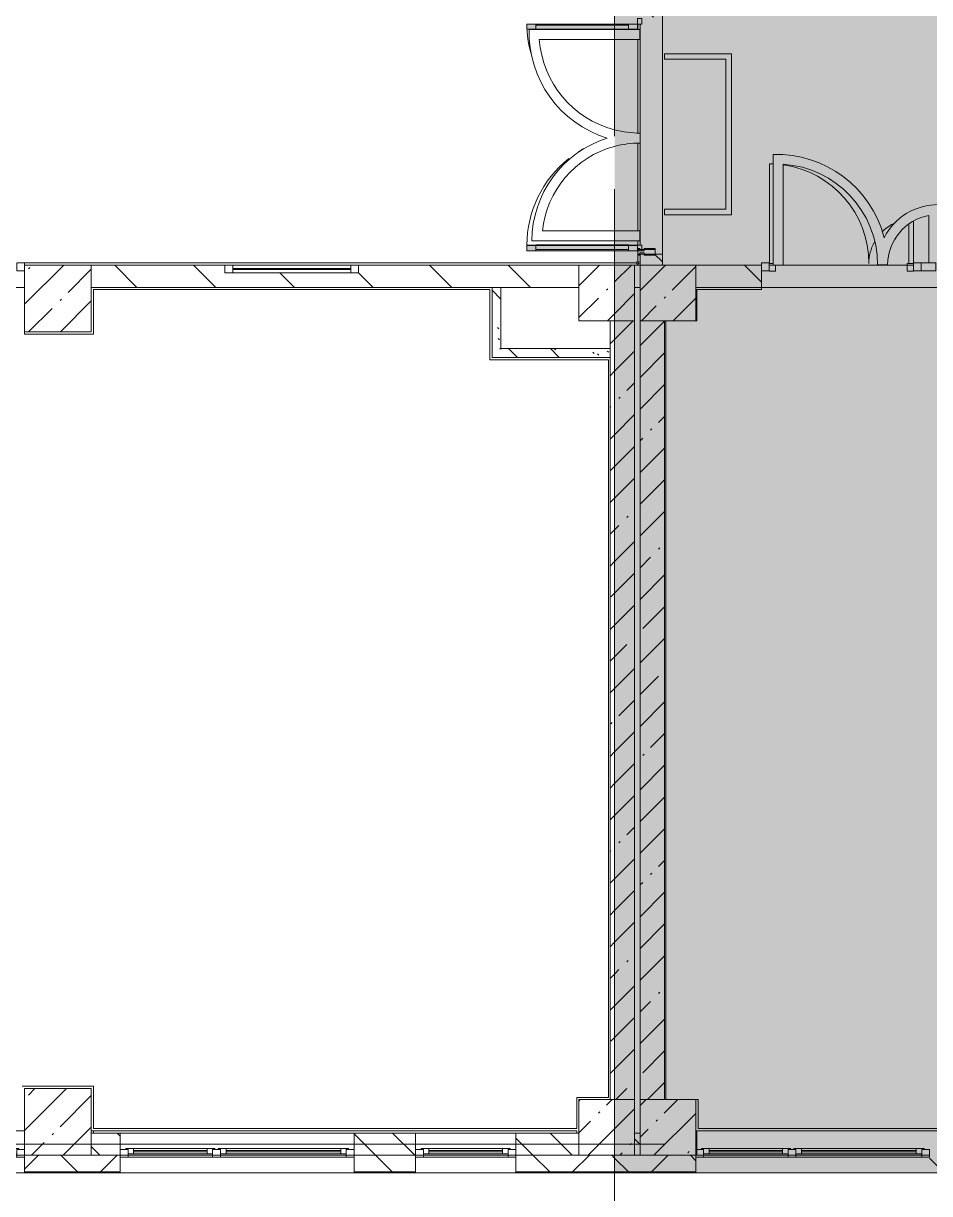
# Model space of a CAD drawing. Header units: millimetres. Extents: x 35316 to 242799, y -8553 to 29000.
# Drawn here: x 140927 to 149067, y -444 to 10073 of the extents above; entities that cross this region are included whole.
import ezdxf

# ---------------------------------------------------------------- set-up
doc = ezdxf.new("R2010")
doc.units = ezdxf.units.MM
doc.linetypes.add('Осевая', pattern=[3175, 635, -476.25, 1587.5, -476.25])
doc.layers.add('A-DETL-GENF-5', color=7, linetype='Continuous', lineweight=9, true_color=0xc0c0c0, transparency=0.4)
for name, color, linetype, lineweight, true_color in [('A-DETL-GENF-6', 7, 'Continuous', 5, 0xaaaaaa), ('A-DETL-GENF-7', 7, 'Continuous', 5, 0xb7b7b7), ('A-DETL-GENF-8', 7, 'Continuous', 5, 0xe2e2e2), ('A-DOOR-3', 7, 'Continuous', 5, 0xaaaaaa), ('A-DOOR-4', 7, 'Continuous', 5, 0xe2e2e2), ('A-DOOR-5', 7, 'Continuous', 5, 0xb7b7b7), ('A-FLOR-2', 7, 'Continuous', 5, 0xb7b7b7), ('A-FLOR-3', 7, 'Continuous', 5, 0xaaaaaa), ('A-GLAZ-3', 7, 'Continuous', 5, 0x737373), ('A-GLAZ-CURT-2', 7, 'Continuous', 5, 0x737373), ('A-GLAZ-CWMG-2', 7, 'Continuous', 5, 0x737373), ('A-WALL-3', 7, 'Continuous', 5, 0x737373), ('A-WALL-4', 7, 'Continuous', 9, 0x737373), ('I-WALL-4', 7, 'Continuous', 5, 0x737373), ('I-WALL-6', 7, 'Continuous', 5, 0x787878), ('S-COLS-3', 7, 'Continuous', 5, 0x737373)]:
    doc.layers.add(name, color=color, linetype=linetype, lineweight=lineweight, true_color=true_color)
for name, color, linetype, lineweight in [('A-GLAZ-2', 7, 'Continuous', 5), ('A-GLAZ-CWMG-3', 7, 'Continuous', 5), ('A-WALL', 7, 'Continuous', 9), ('A-WALL-2', 7, 'Continuous', 5), ('I-WALL-5', 7, 'Continuous', 5), ('S-COLS-2', 7, 'Continuous', 5), ('Оси', 7, 'Continuous', 9), ('Оси-2', 7, 'Осевая', 9)]:
    doc.layers.add(name, color=color, linetype=linetype, lineweight=lineweight)
pattern_1 = [(135, (107926.8, 0), (-176.7767, -176.7767), [])]
pattern_2 = [(45, (107926.8, 0), (-353.5534, 353.5534), []), (135, (107926.8, 0), (-353.5534, -353.5534), [])]
pattern_3 = [(45, (107926.8, 0), (-285.123, 285.123), []), (45, (108211.92, 0), (-285.123, 285.123), [504.031, -100.806, 16.764, -84.042])]
pattern_4 = [(45, (-38240, -150), (-285.123, 285.123), []), (45, (-37954.88, -150), (-285.123, 285.123), [504.031, -100.806, 16.764, -84.042])]
pattern_5 = [(45, (-38240, -7650), (-285.123, 285.123), []), (45, (-37954.88, -7650), (-285.123, 285.123), [504.031, -100.806, 16.764, -84.042])]
pattern_6 = [(135, (107926.8, 0), (-377.171, -377.171), [533.4, -88.9, 17.78, -88.9]), (135, (107926.8, 376.94), (-377.171, -377.171), []), (50, (107926.8, 0), (637.6445, -55.7866), [66.675, -733.425]), (355, (107926.8, 0), (-123.349, 668.699), [53.34, -586.74]), (100.451, (107979.94, -4.65), (514.299, 612.908), [56.665, -623.315]), (46.184, (107926.8, 177.8), (948.776, -147.15), [100.012, -1100.137]), (96.636, (108005.9, 165.5), (830.91, 865.997), [84.998, -934.973]), (351.184, (107926.8, 177.8), (830.918, 865.988), [80.01, -880.11]), (21, (108015.7, 133.35), (530.6506, -357.928), [66.675, -733.425]), (326, (108015.7, 133.35), (216.308, 644.658), [53.34, -586.74]), (71.451, (108059.9, 103.5), (746.96, 286.724), [56.665, -623.315]), (37.5, (107926.8, 0), (10.8105, 295.9426), [16.764, -562.864, 16.764, -578.866, -588.962]), (37.5, (107926.8, 0), (10.8105, 295.9426), [-1175.258, 16.764, -572.198]), (7.5, (107926.8, 0), (233.8692, 350.6318), [16.764, -322.834, 16.764, -549.529, -224.472]), (7.5, (107926.8, 0), (233.8692, 350.6318), [-905.891, 16.764, -207.708]), (327.5, (107728.55, 0), (474.5678, -20.0513), [16.764, -205.486, 16.764, -676.656, -920.115]), (327.5, (107728.55, 0), (474.5678, -20.0513), [-915.67, 16.764, -903.351]), (317.5, (107639.65, 0), (518.452, 88.9934), [16.764, -272.161, 16.764, -443.738, -653.415]), (317.5, (107639.65, 0), (518.452, 88.9934), [-749.427, 16.764, -636.651])]
pattern_7 = [(135, (107926.8, 0), (-353.5534, -353.5534), [])]

# ---------------------------------------------------------------- blocks, each defined once
blk = doc.blocks.new('BSC_Колонна _Прямоугольная - 500х500-23286270-3_3_2_птичка')
at = {"layer": 'S-COLS-2'}
h = blk.add_hatch(dxfattribs=at)
h.set_pattern_fill('FP_87', color=256, style=0, pattern_type=2)
h.set_pattern_definition([(45, (-38790, -7650), (-285.123, 285.123), []), (45, (-38504.88, -7650), (-285.123, 285.123), [504.031, -100.806, 16.764, -84.042])])
h.paths.add_polyline_path([(-250, -250), (250, -250), (250, 250), (-250, 250), (-250, -231)])
at = {"layer": 'S-COLS-3'}
for p, q in [((250, 250), (-250, 250)), ((-250, 250), (-250, -250)), ((250, -250), (250, 250)), ((-250, -250), (250, -250))]:
    blk.add_line(p, q, dxfattribs=at)
blk = doc.blocks.new('BSC_Колонна _Прямоугольная - 500х500-V111-3_3_2_птичка')
at = {"layer": 'S-COLS-2'}
h = blk.add_hatch(dxfattribs=at)
h.set_pattern_fill('FP_94', color=256, style=0, pattern_type=2)
h.set_pattern_definition([(45, (-38790, -150), (-285.123, 285.123), []), (45, (-38504.88, -150), (-285.123, 285.123), [504.031, -100.806, 16.764, -84.042])])
h.paths.add_polyline_path([(-250, -250), (250, -250), (250, 250), (-250, 250)])
at = {"layer": 'S-COLS-3'}
for p, q in [((250, 250), (-250, 250)), ((-250, 250), (-250, -250)), ((250, -250), (250, 250)), ((-250, -250), (250, -250))]:
    blk.add_line(p, q, dxfattribs=at)
blk = doc.blocks.new('BSC_Колонна _Прямоугольная - 600х600-V129-3_3_2_птичка')
at = {"layer": 'S-COLS-2'}
h = blk.add_hatch(dxfattribs=at)
h.set_pattern_fill('FP_120', color=256, style=0, pattern_type=2)
h.set_pattern_definition([(45, (-33310, -7600), (-285.123, 285.123), []), (45, (-33024.88, -7600), (-285.123, 285.123), [504.031, -100.806, 16.764, -84.042])])
h.paths.add_polyline_path([(-300, -300), (300, -300), (300, 300), (-300, 300), (-300, -181)])
for p, q in [((300, 300), (-300, 300)), ((-300, 300), (-300, -300)), ((300, -300), (300, 300)), ((-300, -300), (300, -300))]:
    blk.add_line(p, q, dxfattribs=at)
blk = doc.blocks.new('BSC_Колонна _Прямоугольная - 600х600-V130-3_3_2_птичка')
at = {"layer": 'S-COLS-2'}
h = blk.add_hatch(dxfattribs=at)
h.set_pattern_fill('FP_121', color=256, style=0, pattern_type=2)
h.set_pattern_definition([(45, (-33310, -200), (-285.123, 285.123), []), (45, (-33024.88, -200), (-285.123, 285.123), [504.031, -100.806, 16.764, -84.042])])
h.paths.add_polyline_path([(-300, -300), (300, -300), (300, 300), (-300, 300), (-300, 118)])
for p, q in [((300, 300), (-300, 300)), ((-300, 300), (-300, -300)), ((300, -300), (300, 300)), ((-300, -300), (300, -300))]:
    blk.add_line(p, q, dxfattribs=at)
blk = doc.blocks.new('120_Окно_СКБ_2Ст - 120_Окно_СКБ_2Ст 2100х2400 _мал створка справа_-22446225-3_3_2_птичка')
at = {"layer": 'A-GLAZ-2'}
for p, q in [((-1050, -127), (-1050, -57)), ((-1050, -57), (-980, -57)), ((1050, -57), (-1050, -57)), ((-980, -57), (-980, -127)), ((150, -87), (-980, -87)), ((-980, -87), (-980, -127)), ((-930, -137), (-930, -87)), ((100, -137), (100, -87)), ((150, -127), (150, -57)), ((150, -57), (220, -57)), ((150, -127), (150, -87)), ((220, -57), (220, -127)), ((980, -87), (220, -87)), ((220, -87), (220, -127)), ((270, -137), (270, -87)), ((930, -137), (930, -87)), ((980, -127), (980, -57)), ((980, -57), (1050, -57)), ((980, -127), (980, -87)), ((1050, -57), (1050, -127)), ((-980, -127), (-1050, -127)), ((-1050, -127), (-1000, -127)), ((-980, -127), (-1000, -127)), ((-1000, -127), (-1000, -137)), ((-1000, -137), (170, -137)), ((170, -137), (-1000, -137)), ((-930, -107), (100, -107)), ((100, -117), (-930, -117)), ((220, -127), (150, -127)), ((170, -127), (150, -127)), ((170, -127), (200, -127)), ((170, -137), (170, -127)), ((220, -127), (200, -127)), ((200, -127), (200, -137)), ((200, -137), (1000, -137)), ((1000, -137), (200, -137)), ((270, -107), (930, -107)), ((930, -117), (270, -117)), ((1050, -127), (980, -127)), ((1000, -127), (980, -127)), ((1000, -127), (1050, -127)), ((1000, -137), (1000, -127))]:
    blk.add_line(p, q, dxfattribs=at)
blk = doc.blocks.new('120_Окно_СКБ_1Ст - 120_Окно_СКБ_1Ст 900х2500_h_-22445987-3_3_2_птичка')
at = {"layer": 'A-GLAZ-2'}
for p, q in [((-450, -127), (-450, -57)), ((-450, -57), (-380, -57)), ((450, -57), (-450, -57)), ((-380, -57), (-380, -127)), ((380, -87), (-380, -87)), ((-380, -87), (-380, -127)), ((-330, -137), (-330, -87)), ((330, -137), (330, -87)), ((380, -127), (380, -57)), ((380, -57), (450, -57)), ((380, -127), (380, -87)), ((450, -57), (450, -127)), ((-380, -127), (-450, -127)), ((-450, -127), (-400, -127)), ((-380, -127), (-400, -127)), ((-400, -127), (-400, -137)), ((-400, -137), (400, -137)), ((400, -137), (-400, -137)), ((-330, -107), (330, -107)), ((330, -117), (-330, -117)), ((450, -127), (380, -127)), ((400, -127), (380, -127)), ((400, -127), (450, -127)), ((400, -137), (400, -127))]:
    blk.add_line(p, q, dxfattribs=at)
blk = doc.blocks.new('120_Окно_СКБ_2Ст - 120_Окно_СКБ_2Ст 2100х2400 _мал створка справа_-V137-3_3_2_птичка')
at = {"layer": 'A-GLAZ-3'}
for p, q in [((-1050, -127), (-1050, -57)), ((-1050, -57), (-980, -57)), ((1050, -57), (-1050, -57)), ((-980, -57), (-980, -127)), ((150, -87), (-980, -87)), ((-980, -87), (-980, -127)), ((-930, -137), (-930, -87)), ((100, -137), (100, -87)), ((150, -127), (150, -57)), ((150, -57), (220, -57)), ((150, -127), (150, -87)), ((220, -57), (220, -127)), ((980, -87), (220, -87)), ((220, -87), (220, -127)), ((270, -137), (270, -87)), ((930, -137), (930, -87)), ((980, -127), (980, -57)), ((980, -57), (1050, -57)), ((980, -127), (980, -87)), ((1050, -57), (1050, -127)), ((-980, -127), (-1050, -127)), ((-1050, -127), (-1000, -127)), ((-980, -127), (-1000, -127)), ((-1000, -127), (-1000, -137)), ((-1000, -137), (170, -137)), ((170, -137), (-1000, -137)), ((-930, -107), (100, -107)), ((100, -117), (-930, -117)), ((220, -127), (150, -127)), ((170, -127), (150, -127)), ((170, -127), (200, -127)), ((170, -137), (170, -127)), ((220, -127), (200, -127)), ((200, -127), (200, -137)), ((200, -137), (1000, -137)), ((1000, -137), (200, -137)), ((270, -107), (930, -107)), ((930, -117), (270, -117)), ((1050, -127), (980, -127)), ((1000, -127), (980, -127)), ((1000, -127), (1050, -127)), ((1000, -137), (1000, -127))]:
    blk.add_line(p, q, dxfattribs=at)
blk = doc.blocks.new('BSC_Колонна _Прямоугольная - 500х500-V162-3_3_2_птичка')
at = {"layer": 'S-COLS-2'}
h = blk.add_hatch(dxfattribs=at)
h.set_pattern_fill('FP_147', color=256, style=0, pattern_type=2)
h.set_pattern_definition(pattern_4)
h.paths.add_polyline_path([(-243, -250), (70, -250), (70, 250), (-250, 250), (-250, -250)])
h = blk.add_hatch(dxfattribs=at)
h.set_pattern_fill('FP_147', color=256, style=0, pattern_type=2)
h.set_pattern_definition(pattern_4)
h.paths.add_polyline_path([(93, -250), (250, -250), (250, 250), (70, 250), (70, -250)])
for p, q in [((70, 250), (-250, 250)), ((-250, 250), (-250, -250)), ((-250, -250), (70, -250))]:
    blk.add_line(p, q, dxfattribs=at)
at = {"layer": 'S-COLS-3'}
for p, q in [((250, 250), (70, 250)), ((250, -250), (250, 250)), ((70, -250), (250, -250))]:
    blk.add_line(p, q, dxfattribs=at)
blk = doc.blocks.new('BSC_Колонна _Прямоугольная - 500х500-V163-3_3_2_птичка')
at = {"layer": 'S-COLS-2'}
h = blk.add_hatch(dxfattribs=at)
h.set_pattern_fill('FP_148', color=256, style=0, pattern_type=2)
h.set_pattern_definition(pattern_5)
h.paths.add_polyline_path([(-243, -250), (70, -250), (70, 250), (-250, 250), (-250, -250)])
h = blk.add_hatch(dxfattribs=at)
h.set_pattern_fill('FP_148', color=256, style=0, pattern_type=2)
h.set_pattern_definition(pattern_5)
h.paths.add_polyline_path([(250, -250), (250, 250), (70, 250), (70, -250)])
for p, q in [((70, 250), (-250, 250)), ((-250, 250), (-250, -250)), ((-250, -250), (70, -250))]:
    blk.add_line(p, q, dxfattribs=at)
at = {"layer": 'S-COLS-3'}
for p, q in [((250, 250), (70, 250)), ((250, -250), (250, 250)), ((70, -250), (250, -250))]:
    blk.add_line(p, q, dxfattribs=at)
blk = doc.blocks.new('120_Окно_СКБ_1Ст - 120_Окно_СКБ_1Ст 400х1200 EI30-24228909-3_3_2_птичка')
at = {"layer": 'A-GLAZ-2'}
for p, q in [((-600, 30), (-600, 100)), ((-600, 100), (-530, 100)), ((600, 100), (-600, 100)), ((-530, 30), (-600, 30)), ((-600, 30), (600, 30)), ((-530, 100), (-530, 30)), ((530, 70), (-530, 70)), ((530, 60), (-530, 60)), ((530, 30), (530, 100)), ((530, 100), (600, 100)), ((600, 30), (530, 30)), ((600, 100), (600, 30))]:
    blk.add_line(p, q, dxfattribs=at)
blk = doc.blocks.new('Прямоугольный импост - 50 x 70 мм-31700031-3_3_2_птичка')
at = {"layer": 'A-GLAZ-CWMG-3'}
for p, q in [((-70, 35), (0, 35)), ((-70, -35), (-70, 35)), ((0, -35), (-70, -35)), ((0, -15), (0, -35))]:
    blk.add_line(p, q, dxfattribs=at)
blk = doc.blocks.new('Дверь_Витражная_остекление_ - ДВН_ДАО_Главный вход_1200 в свету-V265-3_3_2_птичка')
at = {"layer": 'A-DOOR-4'}
for points in [[(-647, 30), (-613, 35), (-613, 925), (-647, 922), (-647, 35)], [(647, 30), (647, 410), (607, 378), (607, 30)]]:
    blk.add_hatch(color=256, dxfattribs=at).paths.add_polyline_path(points)
at = {"layer": 'A-DETL-GENF-7'}
for p, q in [((-613, 925), (-647, 925)), ((-647, 925), (-647, 35)), ((607, 385), (607, 30)), ((647, 35), (647, 410)), ((-647, 30), (-613, 30)), ((-613, 30), (-647, 30)), ((-592, -40), (-592, 15)), ((592, -40), (592, 30)), ((592, 30), (647, 30)), ((607, 30), (647, 30)), ((-647, -40), (-592, -40)), ((647, -40), (592, -40))]:
    blk.add_line(p, q, dxfattribs=at)
at = {"layer": 'A-DOOR-5'}
for p, q in [((-647, 925), (-647, 35)), ((647, 410), (647, 35))]:
    blk.add_line(p, q, dxfattribs=at)
for centre, radius, start, end in [((-647, 30), 895, 87.7864, 90), ((-647, 30), 895, 360, 81.929), ((647, 30), 400, 117.1206, 134.5389), ((647, 30), 400, 151.213, 180)]:
    blk.add_arc(centre, radius, start, end, dxfattribs=at)
blk = doc.blocks.new('Системная панель - Стемалит - 40мм-V266-3_3_2_птичка')
at = {"layer": 'A-GLAZ-CURT-2'}
for p, q in [((65, 35), (-65, 35)), ((-65, 35), (-65, -35)), ((65, -35), (65, 35)), ((-65, -35), (65, -35))]:
    blk.add_line(p, q, dxfattribs=at)
blk = doc.blocks.new('Прямоугольный импост - 50 x 70 мм-V267-3_3_2_птичка')
at = {"layer": 'A-GLAZ-CWMG-2'}
for p, q in [((-35, 35), (35, 35)), ((-35, -35), (-35, 35)), ((35, 35), (35, -35)), ((35, -35), (-35, -35))]:
    blk.add_line(p, q, dxfattribs=at)
blk = doc.blocks.new('Прямоугольный импост - 50 x 70 мм-V268-3_3_2_птичка')
at = {"layer": 'A-GLAZ-CWMG-2'}
for p, q in [((0, 35), (-70, 35)), ((-70, 35), (-70, -35)), ((0, -35), (0, 35)), ((-70, -35), (0, -35))]:
    blk.add_line(p, q, dxfattribs=at)
blk = doc.blocks.new('Прямоугольный импост - Импост структурный с накладкой - 160мм Темный-31239214-3_3_2_птичка')
at = {"layer": 'A-GLAZ-CWMG-2'}
for p, q in [((-50, 0), (-50, 17)), ((-50, 17), (0, 17)), ((-40, 0), (-50, 0)), ((-40, -40), (-40, 0)), ((0, 0), (-10, 0)), ((-10, 0), (-10, -40)), ((0, 17), (0, 0)), ((-50, -140), (-50, -40)), ((-50, -40), (-40, -40)), ((-10, -40), (0, -40)), ((0, -40), (0, -140)), ((0, -140), (-50, -140))]:
    blk.add_line(p, q, dxfattribs=at)
blk = doc.blocks.new('Дверь_Витражная_остекление_ - ДВН_ДАО_Главный вход_1800 в свету 5-32258809-3_3_2_птичка')
at = {"layer": 'A-DETL-GENF-8'}
for points in [[(-948, -20), (-993, -20), (-993, -226), (-948, -226), (-948, -56)], [(1043, -20), (997, -20), (997, -226), (1043, -226)], [(-948, -539), (-948, -226), (-993, -226), (-993, -1013), (-948, -1013)], [(1043, -539), (1043, -226), (997, -226), (997, -1013), (1043, -1013)]]:
    blk.add_hatch(color=256, dxfattribs=at).paths.add_polyline_path(points)
at = {"layer": 'A-DETL-GENF-6'}
for p, q in [((-993, -1013), (-993, -226)), ((-993, -226), (-993, -1013)), ((-983, -933), (-983, -226)), ((-948, -1013), (-948, -226)), ((-948, -1013), (-948, -226)), ((989, -933), (989, -226)), ((997, -1013), (997, -226)), ((997, -226), (997, -1013)), ((1033, -933), (1033, -226)), ((1043, -1013), (1043, -226)), ((1043, -1013), (1043, -226)), ((-993, -933), (-948, -933)), ((1043, -933), (997, -933)), ((-993, -1013), (-948, -1013)), ((-993, -1013), (-948, -1013)), ((1043, -1013), (997, -1013)), ((997, -1013), (1043, -1013))]:
    blk.add_line(p, q, dxfattribs=at)
at = {"layer": 'A-DETL-GENF-7'}
for p, q in [((-948, -20), (-993, -20)), ((-993, -226), (-993, -20)), ((-948, -20), (-993, -20)), ((-993, -20), (-993, -226)), ((-993, -100), (-948, -100)), ((-983, -226), (-983, -100)), ((-948, -226), (-948, -20)), ((-948, -226), (-948, -20)), ((989, -226), (989, -100)), ((997, -226), (997, -20)), ((997, -20), (997, -226)), ((1043, -100), (997, -100)), ((1033, -226), (1033, -100)), ((1043, -226), (1043, -20)), ((1043, -226), (1043, -20))]:
    blk.add_line(p, q, dxfattribs=at)
at = {"layer": 'A-DOOR-3'}
for p, q in [((-993, -1013), (-993, -226)), ((993, -1013), (993, -226))]:
    blk.add_line(p, q, dxfattribs=at)
for centre, start, end in [((993, -20), 208.9884, 212.16), ((993, -20), 218.4779, 270), ((-993, -20), 270, 285.599)]:
    blk.add_arc(centre, 993, start, end, dxfattribs=at)
at = {"layer": 'A-DOOR-5'}
for p, q in [((-1043, 20), (-993, 20)), ((-1043, -20), (-1043, 20)), ((-993, 20), (-993, -20)), ((993, 20), (1043, 20)), ((993, -20), (993, 20)), ((1043, 20), (1043, -20)), ((-993, -20), (-1043, -20)), ((-993, -226), (-993, -20)), ((993, -226), (993, -20)), ((1043, -20), (993, -20))]:
    blk.add_line(p, q, dxfattribs=at)
blk = doc.blocks.new('Прямоугольный импост - Импост структурный с накладкой - 160мм Темный-31915521-3_3_2_птичка')
at = {"layer": 'A-GLAZ-CWMG-2'}
for p, q in [((-25, 0), (-25, 17)), ((-25, 17), (25, 17)), ((-15, 0), (-25, 0)), ((-15, -40), (-15, 0)), ((25, 0), (15, 0)), ((15, 0), (15, -40)), ((25, 17), (25, 0)), ((-25, -140), (-25, -40)), ((-25, -40), (-15, -40)), ((15, -40), (25, -40)), ((25, -40), (25, -140)), ((25, -140), (-25, -140))]:
    blk.add_line(p, q, dxfattribs=at)

msp = doc.modelspace()

# ---------------------------------------------------------------- hatches: boundary and pattern name
at = {"layer": 'A-DETL-GENF-5'}
msp.add_hatch(color=256, dxfattribs=at).paths.add_polyline_path([(183776.8, -251.7), (183776.8, 3288.3), (192496.8, 3288.3), (192496.8, 27348.3), (149836.8, 27348.3), (149836.8, 23888.3), (146236.9, 23888.3), (146236.9, -251.7), (181954.2, -251.7)])
at = {"layer": 'A-WALL-2'}
h = msp.add_hatch(dxfattribs=at)
h.set_pattern_fill('FP_110', color=256, style=0, pattern_type=2)
h.set_pattern_definition(pattern_1)
h.paths.add_polyline_path([(140036.8, -100), (140036.8, 100), (138809.6, 100), (138809.6, -100), (139565.5, -100)])
h.paths.add_polyline_path([(145916.8, -100), (145916.8, 100), (145349.8, 100), (145349.8, -100)])
h.paths.add_polyline_path([(137909.6, -100), (137909.6, 100), (137736.5, 100), (137736.5, -100)])
h.paths.add_polyline_path([(144334.2, -100), (144449.8, -100), (144449.8, 100), (143896.8, 100), (143896.8, -100)])
h.paths.add_polyline_path([(141536.8, -100), (141796.8, -100), (141796.8, 100), (141536.8, 100), (141536.8, 39.5)])
h.paths.add_polyline_path([(127286.8, -100), (128636.8, -100), (128636.8, 100), (127286.8, 100)])
h.paths.add_polyline_path([(134086.8, -100), (134336.5, -100), (134336.5, 100), (134086.8, 100), (134086.8, -63.8)])
h.paths.add_polyline_path([(132736.8, -100), (133486.8, -100), (133486.8, 100), (132736.8, 100)])
h.paths.add_polyline_path([(123536.8, -100), (123536.8, 100), (122786.8, 100), (122786.8, -100)])
h.paths.add_polyline_path([(130636.8, -100), (130636.8, 100), (130436.8, 100), (130436.8, -100)])
h.paths.add_polyline_path([(125186.8, -100), (125186.8, 100), (124436.8, 100), (124436.8, -100), (124729.4, -100)])
h.paths.add_polyline_path([(129536.8, -100), (129836.8, -100), (129836.8, 100), (129536.8, 100)])
h.paths.add_polyline_path([(115586.8, -100), (115586.8, 100), (114756.8, 100), (114756.8, -100), (115192, -100)])
h.paths.add_polyline_path([(118286.5, -100), (119036.8, -100), (119036.8, 100), (118286.5, 100)])
h.paths.add_polyline_path([(119936.8, -100), (120086.8, -100), (120086.8, 100), (119936.8, 100)])
h = msp.add_hatch(dxfattribs=at)
h.set_pattern_fill('FP_110', color=256, style=0, pattern_type=2)
h.set_pattern_definition(pattern_1)
h.paths.add_polyline_path([(173086.8, -100), (173336.8, -100), (173336.8, 100), (173086.8, 100)])
h.paths.add_polyline_path([(163436.8, -100), (163436.8, 100), (162686.8, 100), (162686.8, -100), (162879.3, -100)])
h.paths.add_polyline_path([(164836.8, -100), (165736.8, -100), (165736.8, 100), (164836.8, 100), (164836.8, -52.2)])
h.paths.add_polyline_path([(172186.8, -100), (172186.8, 100), (171636.8, 100), (171636.8, -100)])
h.paths.add_polyline_path([(169536.8, -100), (169536.8, 100), (169336.8, 100), (169336.8, -100)])
h.paths.add_polyline_path([(155836.8, -100), (156086.8, -100), (156086.8, 100), (155836.8, 100), (155836.8, 5.7)])
h.paths.add_polyline_path([(158186.8, -100), (158936.8, -100), (158936.8, 100), (158186.8, 100)])
h.paths.add_polyline_path([(152236.8, -100), (152236.8, 100), (151336.8, 100), (151336.8, -100)])
h.paths.add_polyline_path([(150586.8, -100), (150836.8, -100), (150836.8, 100), (150586.8, 100)])
h.paths.add_polyline_path([(160336.8, -100), (160586.8, -100), (160586.8, 100), (160336.8, 100), (160336.8, 33.3)])
h.paths.add_polyline_path([(149686.8, -100), (149686.8, 100), (149066.8, 100), (149066.8, -100)])
h.paths.add_polyline_path([(146416.8, -100), (146466.8, -100), (146466.8, 100), (146416.8, 100)])
h = msp.add_hatch(dxfattribs=at)
h.set_pattern_fill('FP_112', color=256, style=0, pattern_type=2)
h.set_pattern_definition(pattern_2)
h.paths.add_polyline_path([(140936.8, -250), (141796.8, -250), (141796.8, -100), (140936.8, -100)])
h.paths.add_polyline_path([(146236.9, -250), (146236.9, -100), (145349.8, -100), (145349.8, -250), (145923.8, -250)])
h.paths.add_polyline_path([(137446, -250), (137909.6, -250), (137909.6, -100), (137136.5, -100), (137136.5, -250)])
h.paths.add_polyline_path([(138809.6, -250), (140036.8, -250), (140036.8, -100), (138809.6, -100)])
h.paths.add_polyline_path([(144449.8, -250), (144449.8, -100), (143896.8, -100), (143896.8, -250), (144334.2, -250)])
h.paths.add_polyline_path([(134266.9, -250), (134336.5, -250), (134336.5, -100), (132736.8, -100), (132736.8, -250), (133207.2, -250)])
h.paths.add_polyline_path([(128636.8, -250), (128636.8, -100), (127286.8, -100), (127286.8, -250), (127908.6, -250)])
h.paths.add_polyline_path([(124729.4, -250), (125186.8, -250), (125186.8, -100), (124436.8, -100), (124436.8, -250)])
h.paths.add_polyline_path([(129536.8, -250), (130636.8, -250), (130636.8, -100), (129536.8, -100)])
h.paths.add_polyline_path([(122786.8, -250), (123536.8, -250), (123536.8, -100), (122786.8, -100)])
h.paths.add_polyline_path([(120490.6, -250), (120686.8, -250), (120686.8, -100), (119936.8, -100), (119936.8, -250)])
h.paths.add_polyline_path([(109893.4, -250), (111656.8, -250), (111656.8, -100), (107666.8, -100), (107666.8, -250), (107774, -250)])
h.paths.add_polyline_path([(118371.1, -250), (119036.8, -250), (119036.8, -100), (118286.5, -100), (118286.5, -250)])
h.paths.add_polyline_path([(116186.5, -250), (116186.5, -100), (114756.8, -100), (114756.8, -250), (115192, -250)])
h = msp.add_hatch(dxfattribs=at)
h.set_pattern_fill('FP_112', color=256, style=0, pattern_type=2)
h.set_pattern_definition(pattern_2)
h.paths.add_polyline_path([(164336.8, -250), (164553.9, -250), (164553.9, -100), (164336.8, -100)])
h.paths.add_polyline_path([(163436.8, -250), (163436.8, -100), (162686.8, -100), (162686.8, -250), (162879.3, -250)])
h.paths.add_polyline_path([(149066.8, -250), (149686.8, -250), (149686.8, -100), (149066.8, -100)])
h.paths.add_polyline_path([(150586.8, -250), (152236.8, -250), (152236.8, -100), (150586.8, -100)])
h.paths.add_polyline_path([(155336.8, -250), (156086.8, -250), (156086.8, -100), (155336.8, -100)])
h.paths.add_polyline_path([(160586.8, -250), (160586.8, -100), (159836.8, -100), (159836.8, -250), (160336.8, -250)])
h.paths.add_polyline_path([(158640.4, -250), (158936.8, -250), (158936.8, -100), (158186.8, -100), (158186.8, -250)])
h.paths.add_polyline_path([(146236.9, -250), (146966.8, -250), (146966.8, -100), (146236.9, -100), (146236.9, -182.3)])
at = {"layer": 'I-WALL-5'}
h = msp.add_hatch(dxfattribs=at)
h.set_pattern_fill('FP_111', color=256, style=0, pattern_type=2)
h.set_pattern_definition(pattern_7)
h.paths.add_polyline_path([(146466.8, 7900), (146666.8, 7900), (146666.8, 8000), (146466.8, 8000)])
h.paths.add_polyline_path([(146666.8, 10130), (146666.8, 10230), (146466.8, 10230), (146466.8, 10130)])
h = msp.add_hatch(dxfattribs=at)
h.set_pattern_fill('FP_111', color=256, style=0, pattern_type=2)
h.set_pattern_definition(pattern_7)
h.paths.add_polyline_path([(145916.8, 7700), (145916.8, 7900), (143936.8, 7900), (143936.8, 7830), (142736.8, 7830), (142736.8, 7900), (141536.8, 7900), (141536.8, 7700), (145216.8, 7700)])
h.paths.add_polyline_path([(138366.5, 7700), (138436.8, 7700), (138436.8, 7900), (137736.5, 7900), (137736.5, 7700), (138286.5, 7700)])
h = msp.add_hatch(dxfattribs=at)
h.set_pattern_fill('FP_111', color=256, style=0, pattern_type=2)
h.set_pattern_definition(pattern_7)
h.paths.add_polyline_path([(150162.7, 7700), (150836.8, 7700), (150836.8, 7900), (150056.8, 7900), (150056.8, 7700)])
h.paths.add_polyline_path([(146966.8, 7700), (147556.8, 7700), (147556.8, 7900), (146966.8, 7900), (146966.8, 7764.4)])
h.paths.add_polyline_path([(146466.8, 7700), (146466.8, 7900), (146416.8, 7900), (146416.8, 7700), (146453.6, 7700)])
h = msp.add_hatch(dxfattribs=at)
h.set_pattern_fill('FP_108', color=256, style=0, pattern_type=2)
h.set_pattern_definition(pattern_3)
h.paths.add_polyline_path([(146236.9, 400), (146236.9, 7400), (146196.8, 7400), (146196.8, 400)])
h = msp.add_hatch(dxfattribs=at)
h.set_pattern_fill('FP_108', color=256, style=0, pattern_type=2)
h.set_pattern_definition(pattern_3)
h.paths.add_polyline_path([(146236.9, 400), (146416.8, 400), (146416.8, 7400), (146236.9, 7400), (146236.9, 909.6)])
h = msp.add_hatch(dxfattribs=at)
h.set_pattern_fill('FP_108', color=256, style=0, pattern_type=2)
h.set_pattern_definition(pattern_3)
h.paths.add_polyline_path([(146466.8, 400), (146686.8, 400), (146686.8, 7400), (146466.8, 7400), (146466.8, 909.6)])
at = {"layer": 'I-WALL-6'}
h = msp.add_hatch(dxfattribs=at)
h.set_pattern_fill('FP_117', color=256, style=0, pattern_type=2)
h.set_pattern_definition(pattern_6)
h.paths.add_polyline_path([(145216.8, 7150), (145216.8, 7700), (145136.8, 7700), (145136.8, 7150)])
h = msp.add_hatch(dxfattribs=at)
h.set_pattern_fill('FP_117', color=256, style=0, pattern_type=2)
h.set_pattern_definition(pattern_6)
h.paths.add_polyline_path([(146196.8, 7070), (146196.8, 7150), (145136.8, 7150), (145136.8, 7070), (145923.8, 7070)])

# ---------------------------------------------------------------- linework, layer by layer
at = {"layer": 'A-FLOR-2'}
for p, q in [((146446.3, 10065), (146446.3, 10018)), ((146446.8, 10018), (146446.8, 10065)), ((146463.8, 9928), (146463.8, 10018)), ((146446.3, 9928), (146446.3, 9088.1)), ((146446.8, 9088.1), (146446.8, 9928)), ((147286.8, 9799.8), (146686.8, 9799.8)), ((146686.8, 9799.8), (146686.8, 9749.8)), ((147286.8, 8351.7), (147286.8, 9799.8)), ((146686.8, 9749.8), (147236.8, 9749.8)), ((147236.8, 9749.8), (147236.8, 8401.7)), ((146466.8, 8997), (146466.8, 9087)), ((146446.3, 8995.9), (146446.3, 8207.6)), ((146446.8, 8207.6), (146446.8, 8995.9)), ((147660.8, 8894.4), (147660.8, 7900)), ((147750.8, 7900), (147750.8, 8806.8)), ((147236.8, 8401.7), (146686.8, 8401.7)), ((146686.8, 8401.7), (146686.8, 8351.7)), ((146686.8, 8351.7), (147286.8, 8351.7)), ((149061, 8346.4), (149061, 7920)), ((146463.8, 8117.6), (146463.8, 8207.6)), ((146446.3, 8117.6), (146446.3, 8080)), ((146446.8, 8080), (146446.8, 8117.6)), ((146446.3, 7991.2), (146446.3, 7931)), ((146446.3, 7911), (146446.3, 7900)), ((146446.8, 7931), (146446.8, 7990.6)), ((147660.8, 7900), (147750.8, 7900)), ((148599.5, 7903.5), (148689.5, 7903.5)), ((147556.8, 7680), (146976.8, 7680)), ((146976.8, 7680), (146976.8, 7400)), ((147556.8, 7700), (147556.8, 7680)), ((146696.8, 7400), (146696.8, 400)), ((146976.8, 7400), (146966.8, 7400)), ((146966.8, 400), (146986.8, 400)), ((146986.8, 400), (146986.8, 140)), ((146986.8, 140), (150816.8, 140))]:
    msp.add_line(p, q, dxfattribs=at)
for centre, radius, start, end in [((146463.8, 9992), 905, 255.46254, 270.18994), ((146463.8, 8118), 879, 89.80445, 104.9812), ((147694.5, 7900), 995, 14.33829, 91.93805), ((147694.4, 7903.5), 905, 360, 86.42904), ((149143.5, 7900), 544, 89.21005, 153.06648), ((149143.5, 7900), 454, 100.46985, 179.55829)]:
    msp.add_arc(centre, radius, start, end, dxfattribs=at)
at = {"layer": 'A-FLOR-3'}
for p, q in [((146463.8, 10018), (145469.1, 10018)), ((145561.1, 9928), (146463.8, 9928)), ((146463.8, 8207.6), (145589.4, 8207.6)), ((145494.8, 8117.6), (146463.8, 8117.6)), ((140936.8, 7920), (146436.3, 7920)), ((145116.8, 7680), (141556.8, 7680)), ((141556.8, 7680), (141556.8, 7280)), ((145116.8, 7050), (145116.8, 7680)), ((140936.8, 7280), (140936.8, 7300)), ((141556.8, 7280), (140936.8, 7280)), ((146181.8, 7050), (145116.8, 7050)), ((146181.8, 420), (146181.8, 7050)), ((140916.8, 520), (141556.8, 520)), ((141556.8, 520), (141556.8, 140)), ((145896.8, 140), (145896.8, 420)), ((145896.8, 420), (146181.8, 420)), ((141556.8, 140), (145896.8, 140))]:
    msp.add_line(p, q, dxfattribs=at)
for centre, radius, start, end in [((146463.8, 9992), 995, 178.50265, 252.82384), ((146463.8, 9992), 905, 184.05524, 255.46254), ((146463.8, 8118), 969, 107.65196, 180.02266), ((146463.8, 8118), 879, 104.9812, 174.14835)]:
    msp.add_arc(centre, radius, start, end, dxfattribs=at)
at = {"layer": 'A-WALL'}
for p, q in [((145216.8, 7700), (145136.8, 7700)), ((146196.8, 7070), (146196.8, 7150)), ((141536.8, -100), (141796.8, -100)), ((143896.8, -100), (144449.8, -100)), ((145349.8, -100), (145916.8, -100)), ((140936.8, -250), (141796.8, -250)), ((140936.8, -253), (141796.8, -253)), ((143896.8, -250), (144449.8, -250)), ((143896.8, -253), (144449.8, -253)), ((145349.8, -250), (146966.8, -250)), ((145349.8, -253), (146966.8, -253))]:
    msp.add_line(p, q, dxfattribs=at)
at = {"layer": 'A-WALL-2'}
for p, q in [((141796.8, 100), (141536.8, 100)), ((141796.8, -258), (141796.8, 100)), ((144449.8, 100), (143896.8, 100)), ((143896.8, 100), (143896.8, -258)), ((144449.8, -258), (144449.8, 100)), ((145916.8, 100), (145349.8, 100)), ((145349.8, 100), (145349.8, -258)), ((140036.8, -100), (140936.8, -100)), ((140936.8, -100), (140936.8, -258)), ((141796.8, -100), (143896.8, -100)), ((144449.8, -100), (145349.8, -100)), ((144449.8, -258), (137136.5, -258)), ((158186.8, -258), (144449.8, -258))]:
    msp.add_line(p, q, dxfattribs=at)
at = {"layer": 'A-WALL-3'}
for p, q in [((146456.3, 7931), (146436.3, 7931)), ((146436.3, 7931), (146436.3, 7911)), ((146436.3, 7911), (146456.3, 7911)), ((146456.3, 7911), (146456.3, 7931)), ((146466.8, 100), (146416.8, 100)), ((146966.8, -258), (146966.8, -100)), ((146966.8, -100), (146976.8, -100))]:
    msp.add_line(p, q, dxfattribs=at)
at = {"layer": 'A-WALL-4'}
msp.add_line((146466.8, -100), (146416.8, -100), dxfattribs=at)
at = {"layer": 'I-WALL-4'}
for p, q in [((146666.8, 10230), (146666.8, 7900)), ((146466.8, 9087), (146466.8, 10065)), ((146466.8, 8080), (146466.8, 8997)), ((146666.8, 8000), (146466.8, 8000)), ((146466.8, 8000), (146466.8, 7900)), ((146466.8, 7900), (146416.8, 7900)), ((147556.8, 7900), (146966.8, 7900)), ((147556.8, 7700), (147556.8, 7900)), ((147626.8, 7900), (147660.8, 7900)), ((147750.8, 7900), (148921.8, 7900)), ((146416.8, 7700), (146466.8, 7700)), ((150836.8, 7700), (146966.8, 7700)), ((146416.8, 400), (146416.8, 7400)), ((146466.8, 7400), (146466.8, 400)), ((146686.8, 400), (146686.8, 7400)), ((146976.8, 120), (150836.8, 120)), ((146976.8, 120), (146976.8, -100)), ((149066.8, -100), (146976.8, -100))]:
    msp.add_line(p, q, dxfattribs=at)
at = {"layer": 'I-WALL-5'}
for p, q in [((142736.8, 7900), (141536.8, 7900)), ((145916.8, 7900), (143936.8, 7900)), ((140936.8, 7700), (138366.5, 7700)), ((141536.8, 7700), (145136.8, 7700)), ((145136.8, 7700), (145136.8, 7070)), ((145216.8, 7150), (145216.8, 7700)), ((145216.8, 7700), (145916.8, 7700)), ((146196.8, 7400), (146196.8, 7150)), ((145136.8, 7070), (146196.8, 7070)), ((146196.8, 7150), (145216.8, 7150)), ((146196.8, 7070), (146196.8, 400)), ((137736.5, 120), (140936.8, 120)), ((141536.8, 120), (145896.8, 120)), ((141556.8, 100), (141556.8, 120)), ((145896.8, 120), (145896.8, 100)), ((143896.8, 100), (141796.8, 100)), ((145349.8, 100), (144449.8, 100))]:
    msp.add_line(p, q, dxfattribs=at)
at = {"layer": 'Оси'}
for p, q in [((146236.8, -4552.8), (146236.8, 7947.2)), ((134186.8, 0), (146686.8, 0))]:
    msp.add_line(p, q, dxfattribs=at)
at = {"layer": 'Оси-2'}
msp.add_line((146236.8, 7947.2), (146236.8, 11277.7), dxfattribs=at)

# ---------------------------------------------------------------- block references
at = {"layer": 'A-DOOR-5', "rotation": 269.9999999999999}
msp.add_blockref('Дверь_Витражная_остекление_ - ДВН_ДАО_Главный вход_1800 в свету 5-32258809-3_3_2_птичка', (146462.8, 9072.5), dxfattribs=at)
at = {"layer": 'A-DOOR-5'}
msp.add_blockref('Дверь_Витражная_остекление_ - ДВН_ДАО_Главный вход_1200 в свету-V265-3_3_2_птичка', (148274.3, 7885), dxfattribs=at)
at = {"layer": 'A-GLAZ-2'}
msp.add_blockref('120_Окно_СКБ_1Ст - 120_Окно_СКБ_1Ст 400х1200 EI30-24228909-3_3_2_птичка', (143336.8, 7800), dxfattribs=at)
at = {"layer": 'A-GLAZ-2', "rotation": 180}
for name, p in [('120_Окно_СКБ_1Ст - 120_Окно_СКБ_1Ст 900х2500_h_-22445987-3_3_2_птичка', (140486.8, -175)), ('120_Окно_СКБ_2Ст - 120_Окно_СКБ_2Ст 2100х2400 _мал створка справа_-22446225-3_3_2_птичка', (142846.8, -175)), ('120_Окно_СКБ_1Ст - 120_Окно_СКБ_1Ст 900х2500_h_-22445987-3_3_2_птичка', (144899.8, -175))]:
    msp.add_blockref(name, p, dxfattribs=at)
at = {"layer": 'A-GLAZ-3', "rotation": 180}
msp.add_blockref('120_Окно_СКБ_2Ст - 120_Окно_СКБ_2Ст 2100х2400 _мал створка справа_-V137-3_3_2_птичка', (148016.8, -175), dxfattribs=at)
at = {"layer": 'A-GLAZ-CURT-2'}
msp.add_blockref('Системная панель - Стемалит - 40мм-V266-3_3_2_птичка', (149056.8, 7885), dxfattribs=at)
at = {"layer": 'A-GLAZ-CWMG-2', "extrusion": (0, 0, -1)}
for name, p, rotation in [('Прямоугольный импост - Импост структурный с накладкой - 160мм Темный-31239214-3_3_2_птичка', (-146462.8, 8000), 270.0000000000001), ('Прямоугольный импост - Импост структурный с накладкой - 160мм Темный-31915521-3_3_2_птичка', (-146462.8, 8015), 270.0000000000001), ('Прямоугольный импост - 50 x 70 мм-V267-3_3_2_птичка', (-148956.8, 7885), 180)]:
    msp.add_blockref(name, p, dxfattribs=dict(at, rotation=rotation))
at = {"layer": 'A-GLAZ-CWMG-2', "rotation": 180}
msp.add_blockref('Прямоугольный импост - 50 x 70 мм-V268-3_3_2_птичка', (147556.8, 7885), dxfattribs=at)
at = {"layer": 'A-GLAZ-CWMG-3', "extrusion": (0, 0, -1), "rotation": 180}
msp.add_blockref('Прямоугольный импост - 50 x 70 мм-31700031-3_3_2_птичка', (-140936.8, 7885), dxfattribs=at)
at = {"layer": 'S-COLS-2'}
for name, p in [('BSC_Колонна _Прямоугольная - 600х600-V129-3_3_2_птичка', (141236.8, 7600)), ('BSC_Колонна _Прямоугольная - 600х600-V130-3_3_2_птичка', (141236.8, 200))]:
    msp.add_blockref(name, p, dxfattribs=at)
at = {"layer": 'S-COLS-3'}
for name, p in [('BSC_Колонна _Прямоугольная - 500х500-V163-3_3_2_птичка', (146166.8, 7650)), ('BSC_Колонна _Прямоугольная - 500х500-23286270-3_3_2_птичка', (146716.8, 7650)), ('BSC_Колонна _Прямоугольная - 500х500-V162-3_3_2_птичка', (146166.8, 150)), ('BSC_Колонна _Прямоугольная - 500х500-V111-3_3_2_птичка', (146716.8, 150))]:
    msp.add_blockref(name, p, dxfattribs=at)

doc.saveas('drawing.dxf')
